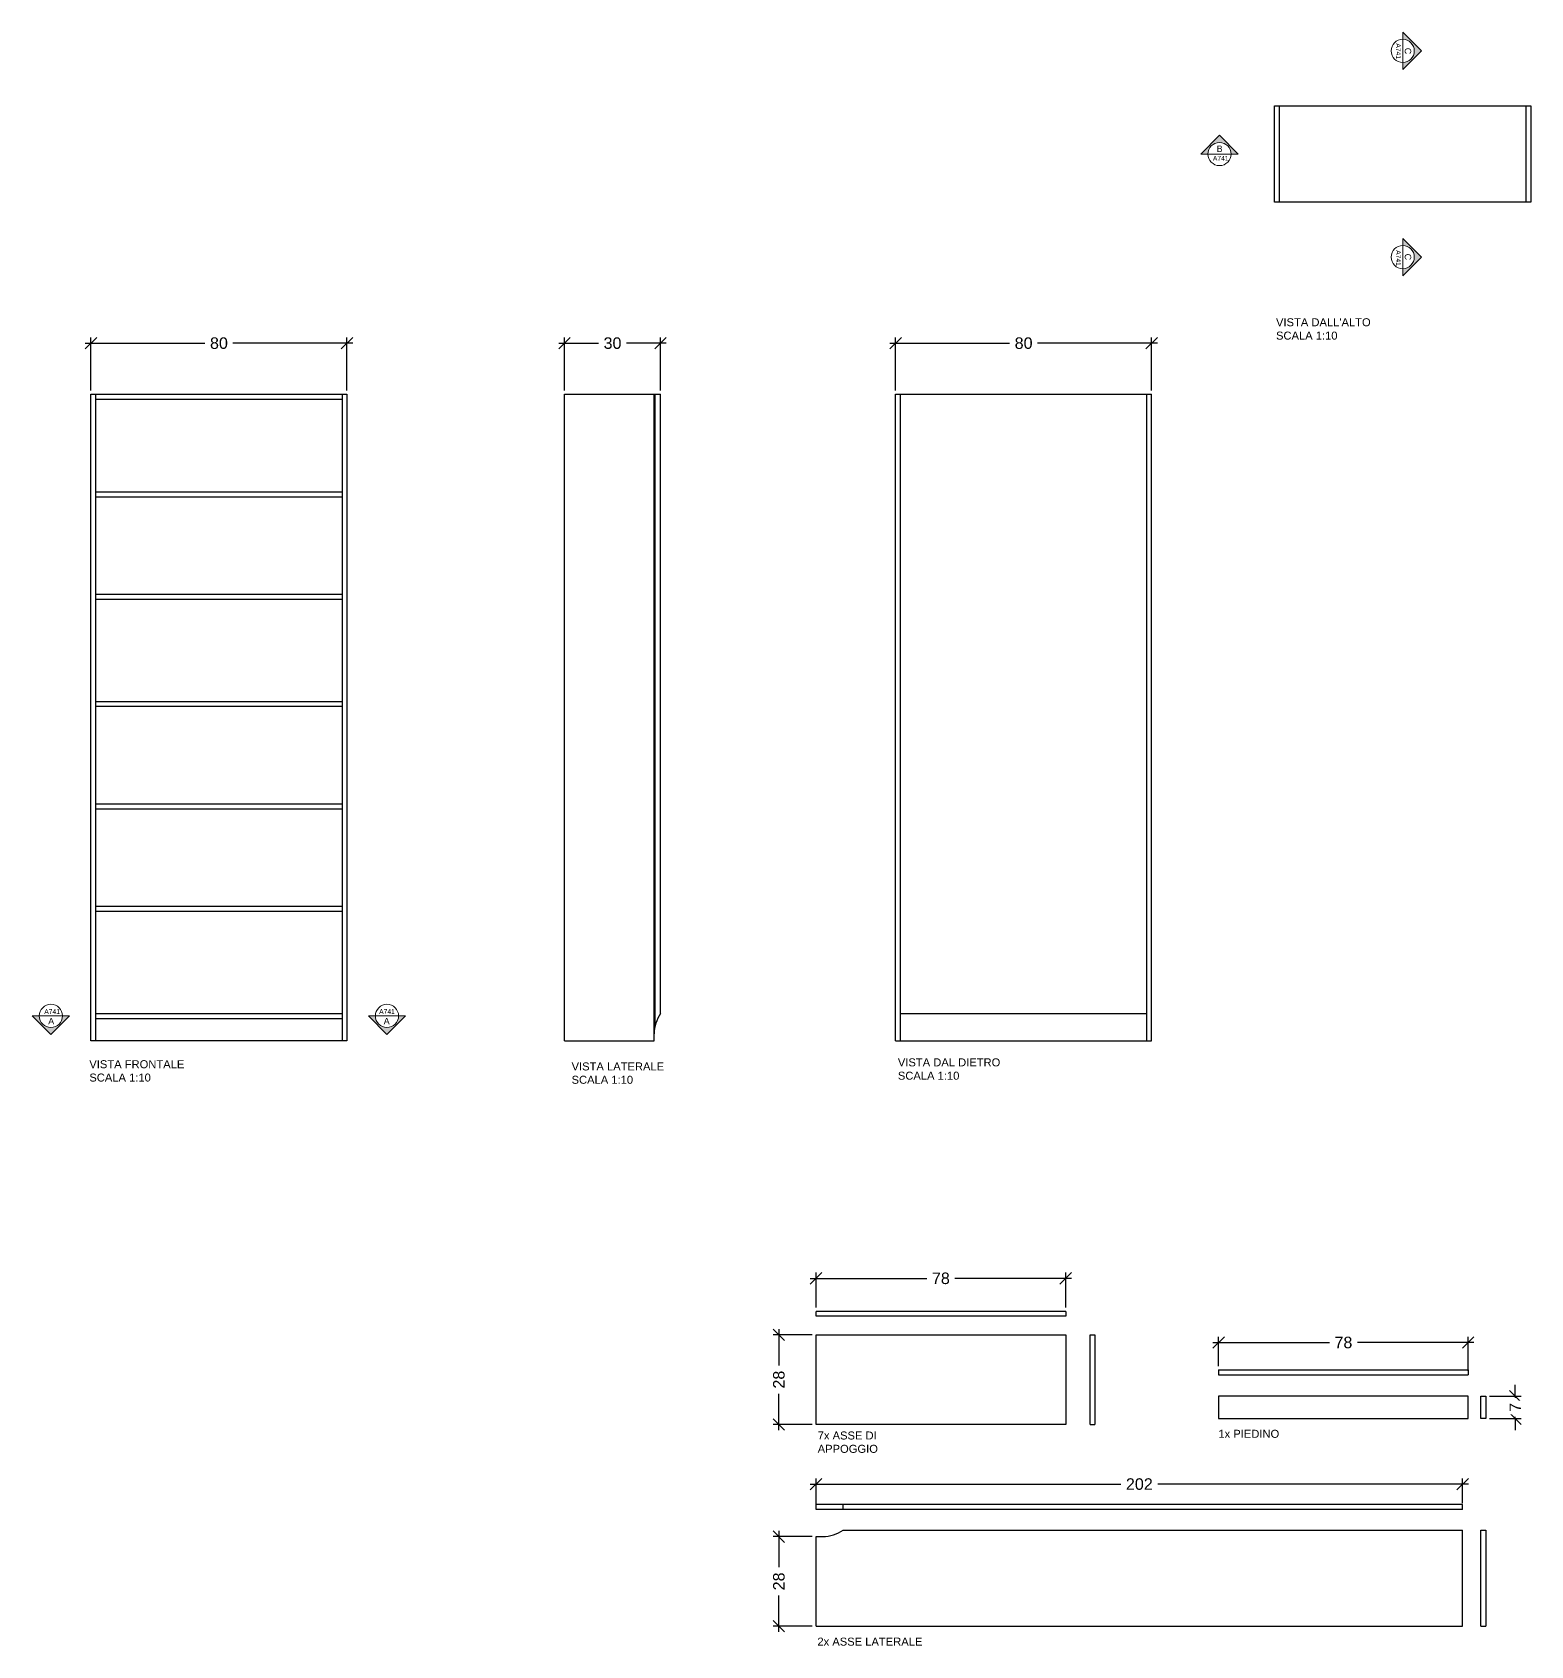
# Model space of a CAD drawing. Header units: millimetres. Extents: x 317 to 1254, y -31 to 529.
# Drawn here: x 317 to 785, y 25 to 529 of the extents above; entities that cross this region are included whole.
import ezdxf
from ezdxf.enums import TextEntityAlignment as Align

# ---------------------------------------------------------------- set-up
doc = ezdxf.new("R2010")
doc.units = ezdxf.units.MM
doc.linetypes.add('ACAD_ISO04W100', pattern=[30, 24, -3, 0, -3])
doc.layers.add('A-ANNO-SYMB', color=202, linetype='Continuous', lineweight=18)
doc.layers.add('ALTRE LINEE', color=70, linetype='Continuous')
doc.layers.add('SIMBOLI', color=201, linetype='ACAD_ISO04W100')
doc.styles.add('ARIAL', font='arial.ttf')
doc.styles.get("Standard").update_dxf_attribs({"font": 'arial.ttf'})
doc.dimstyles.new('TICK_36', dxfattribs={"dimtxt": 3.6, "dimasz": 3.6, "dimexe": 1.8, "dimexo": 1.2, "dimgap": 1.8, "dimtad": 0, "dimdec": 0, "dimzin": 0, "dimdsep": 46, "dimtxsty": 'ARIAL', "dimblk": 'OBLIQUE', "dimcen": 1.8, "dimdle": 1.8, "dimclrd": 3, "dimclre": 3, "dimclrt": 256, "dimadec": 0, "dimazin": 0, "dimtfac": 1, "dimtdec": 0, "dimtmove": 1, "dimatfit": 3, "dimldrblk": 'OPEN90', "dimfxl": 1, "dimtfill": 1, "dimtolj": 1, "dimtzin": 0, "dimarcsym": 0})

# ---------------------------------------------------------------- blocks, each defined once
blk = doc.blocks.new('_Oblique')
at = {"color": 0, "linetype": 'ByBlock', "lineweight": -2}
blk.add_line((-0.5, -0.5), (0.5, 0.5), dxfattribs=at)
blk = doc.blocks.new('*D8')
at = {"layer": 'ALTRE LINEE', "color": 3, "lineweight": -2, "transparency": 16777216}
for p, q in [((335.31, 417.45), (335.31, 434.01)), ((415.31, 417.45), (415.31, 434.01)), ((333.51, 432.21), (370.93, 432.21)), ((417.11, 432.21), (379.68, 432.21))]:
    blk.add_line(p, q, dxfattribs=at)
at = {"layer": 'Defpoints', "color": 0, "transparency": 16777216}
for p in [(415.31, 432.21), (335.31, 416.25), (415.31, 416.25)]:
    blk.add_point(p, dxfattribs=at)
at = {"layer": 'ALTRE LINEE', "color": 3, "lineweight": -2, "transparency": 16777216, "xscale": 3.6, "yscale": 3.6, "zscale": 3.6, "rotation": 180}
blk.add_blockref('_Oblique', (335.31, 432.21), dxfattribs=at)
at = {"layer": 'ALTRE LINEE', "color": 3, "lineweight": -2, "transparency": 16777216, "xscale": 3.6, "yscale": 3.6, "zscale": 3.6}
blk.add_blockref('_Oblique', (415.31, 432.21), dxfattribs=at)
at = {"layer": 'ALTRE LINEE', "transparency": 16777216, "insert": (375.31, 432.21), "char_height": 3.6, "attachment_point": 5, "style": 'ARIAL', "bg_fill": 3, "box_fill_scale": 1.1, "bg_fill_color": 256, "bg_fill_true_color": 13158600, "bg_fill_transparency": 0}
blk.add_mtext('\\A1;80', dxfattribs=at)
blk = doc.blocks.new('_Open90')
at = {"color": 0, "linetype": 'ByBlock', "lineweight": -2}
for p, q in [((0, 0), (-1, 0)), ((-0.5, 0.5), (0, 0)), ((0, 0), (-0.5, -0.5))]:
    blk.add_line(p, q, dxfattribs=at)
blk = doc.blocks.new('*D9')
at = {"layer": 'ALTRE LINEE', "color": 3, "lineweight": -2, "transparency": 16777216}
for p, q in [((483.27, 417.45), (483.27, 434.01)), ((513.27, 417.45), (513.27, 434.01)), ((481.47, 432.21), (493.9, 432.21)), ((515.07, 432.21), (502.64, 432.21))]:
    blk.add_line(p, q, dxfattribs=at)
at = {"layer": 'Defpoints', "color": 0, "transparency": 16777216}
for p in [(513.27, 432.21), (483.27, 416.25), (513.27, 416.25)]:
    blk.add_point(p, dxfattribs=at)
at = {"layer": 'ALTRE LINEE', "color": 3, "lineweight": -2, "transparency": 16777216, "xscale": 3.6, "yscale": 3.6, "zscale": 3.6, "rotation": 180}
blk.add_blockref('_Oblique', (483.27, 432.21), dxfattribs=at)
at = {"layer": 'ALTRE LINEE', "color": 3, "lineweight": -2, "transparency": 16777216, "xscale": 3.6, "yscale": 3.6, "zscale": 3.6}
blk.add_blockref('_Oblique', (513.27, 432.21), dxfattribs=at)
at = {"layer": 'ALTRE LINEE', "transparency": 16777216, "insert": (498.27, 432.21), "char_height": 3.6, "attachment_point": 5, "style": 'ARIAL', "bg_fill": 3, "box_fill_scale": 1.1, "bg_fill_color": 256, "bg_fill_true_color": 13158600, "bg_fill_transparency": 0}
blk.add_mtext('\\A1;30', dxfattribs=at)
blk = doc.blocks.new('*D10')
at = {"layer": 'ALTRE LINEE', "color": 3, "lineweight": -2, "transparency": 16777216}
for p, q in [((586.71, 417.45), (586.71, 434.01)), ((666.71, 417.45), (666.71, 434.01)), ((584.91, 432.21), (622.33, 432.21)), ((668.51, 432.21), (631.08, 432.21))]:
    blk.add_line(p, q, dxfattribs=at)
at = {"layer": 'Defpoints', "color": 0, "transparency": 16777216}
for p in [(666.71, 432.21), (586.71, 416.25), (666.71, 416.25)]:
    blk.add_point(p, dxfattribs=at)
at = {"layer": 'ALTRE LINEE', "color": 3, "lineweight": -2, "transparency": 16777216, "xscale": 3.6, "yscale": 3.6, "zscale": 3.6, "rotation": 180}
blk.add_blockref('_Oblique', (586.71, 432.21), dxfattribs=at)
at = {"layer": 'ALTRE LINEE', "color": 3, "lineweight": -2, "transparency": 16777216, "xscale": 3.6, "yscale": 3.6, "zscale": 3.6}
blk.add_blockref('_Oblique', (666.71, 432.21), dxfattribs=at)
at = {"layer": 'ALTRE LINEE', "transparency": 16777216, "insert": (626.71, 432.21), "char_height": 3.6, "attachment_point": 5, "style": 'ARIAL', "bg_fill": 3, "box_fill_scale": 1.1, "bg_fill_color": 256, "bg_fill_true_color": 13158600, "bg_fill_transparency": 0}
blk.add_mtext('\\A1;80', dxfattribs=at)
blk = doc.blocks.new('*D11')
at = {"layer": 'ALTRE LINEE', "color": 3, "lineweight": -2, "transparency": 16777216}
for p, q in [((561.86, 130.85), (561.86, 141.79)), ((639.86, 130.85), (639.86, 141.79)), ((560.06, 139.99), (596.5, 139.99)), ((641.66, 139.99), (605.23, 139.99))]:
    blk.add_line(p, q, dxfattribs=at)
at = {"layer": 'Defpoints', "color": 0, "transparency": 16777216}
for p in [(639.86, 139.99), (561.86, 129.65), (639.86, 129.65)]:
    blk.add_point(p, dxfattribs=at)
at = {"layer": 'ALTRE LINEE', "color": 3, "lineweight": -2, "transparency": 16777216, "xscale": 3.6, "yscale": 3.6, "zscale": 3.6, "rotation": 180}
blk.add_blockref('_Oblique', (561.86, 139.99), dxfattribs=at)
at = {"layer": 'ALTRE LINEE', "color": 3, "lineweight": -2, "transparency": 16777216, "xscale": 3.6, "yscale": 3.6, "zscale": 3.6}
blk.add_blockref('_Oblique', (639.86, 139.99), dxfattribs=at)
at = {"layer": 'ALTRE LINEE', "transparency": 16777216, "insert": (600.86, 139.99), "char_height": 3.6, "attachment_point": 5, "style": 'ARIAL', "bg_fill": 3, "box_fill_scale": 1.1, "bg_fill_color": 256, "bg_fill_true_color": 13158600, "bg_fill_transparency": 0}
blk.add_mtext('\\A1;78', dxfattribs=at)
blk = doc.blocks.new('*D12')
at = {"layer": 'ALTRE LINEE', "color": 3, "lineweight": -2, "transparency": 16777216}
for p, q in [((560.66, 122.35), (548.45, 122.35)), ((550.25, 124.15), (550.25, 112.76)), ((550.25, 92.55), (550.25, 103.94)), ((560.66, 94.35), (548.45, 94.35))]:
    blk.add_line(p, q, dxfattribs=at)
at = {"layer": 'Defpoints', "color": 0, "transparency": 16777216}
for p in [(561.86, 122.35), (550.25, 94.35), (561.86, 94.35)]:
    blk.add_point(p, dxfattribs=at)
at = {"layer": 'ALTRE LINEE', "color": 3, "lineweight": -2, "transparency": 16777216, "xscale": 3.6, "yscale": 3.6, "zscale": 3.6}
for p, rotation in [((550.25, 122.35), 90), ((550.25, 94.35), 270)]:
    blk.add_blockref('_Oblique', p, dxfattribs=dict(at, rotation=rotation))
at = {"layer": 'ALTRE LINEE', "transparency": 16777216, "insert": (550.25, 108.35), "char_height": 3.6, "attachment_point": 5, "rotation": 90, "style": 'ARIAL', "bg_fill": 3, "box_fill_scale": 1.1, "bg_fill_color": 256, "bg_fill_true_color": 13158600, "bg_fill_transparency": 0}
blk.add_mtext('\\A1;28', dxfattribs=at)
blk = doc.blocks.new('*D13')
at = {"layer": 'ALTRE LINEE', "color": 3, "lineweight": -2, "transparency": 16777216}
for p, q in [((550.25, 61.11), (550.25, 49.73)), ((560.66, 59.31), (548.45, 59.31)), ((550.25, 29.51), (550.25, 40.9)), ((560.66, 31.31), (548.45, 31.31))]:
    blk.add_line(p, q, dxfattribs=at)
at = {"layer": 'Defpoints', "color": 0, "transparency": 16777216}
for p in [(561.86, 59.31), (550.25, 31.31), (561.86, 31.31)]:
    blk.add_point(p, dxfattribs=at)
at = {"layer": 'ALTRE LINEE', "color": 3, "lineweight": -2, "transparency": 16777216, "xscale": 3.6, "yscale": 3.6, "zscale": 3.6}
for p, rotation in [((550.25, 59.31), 90), ((550.25, 31.31), 270)]:
    blk.add_blockref('_Oblique', p, dxfattribs=dict(at, rotation=rotation))
at = {"layer": 'ALTRE LINEE', "transparency": 16777216, "insert": (550.25, 45.31), "char_height": 3.6, "attachment_point": 5, "rotation": 90, "style": 'ARIAL', "bg_fill": 3, "box_fill_scale": 1.1, "bg_fill_color": 256, "bg_fill_true_color": 13158600, "bg_fill_transparency": 0}
blk.add_mtext('\\A1;28', dxfattribs=at)
blk = doc.blocks.new('*D14')
at = {"layer": 'ALTRE LINEE', "color": 3, "lineweight": -2, "transparency": 16777216}
for p, q in [((560.06, 75.7), (657.07, 75.7)), ((561.86, 69.01), (561.86, 77.5)), ((765.66, 75.7), (668.65, 75.7)), ((763.86, 69.76), (763.86, 77.5))]:
    blk.add_line(p, q, dxfattribs=at)
at = {"layer": 'Defpoints', "color": 0, "transparency": 16777216}
for p in [(763.86, 75.7), (561.86, 67.81), (763.86, 68.56)]:
    blk.add_point(p, dxfattribs=at)
at = {"layer": 'ALTRE LINEE', "color": 3, "lineweight": -2, "transparency": 16777216, "xscale": 3.6, "yscale": 3.6, "zscale": 3.6, "rotation": 180}
blk.add_blockref('_Oblique', (561.86, 75.7), dxfattribs=at)
at = {"layer": 'ALTRE LINEE', "color": 3, "lineweight": -2, "transparency": 16777216, "xscale": 3.6, "yscale": 3.6, "zscale": 3.6}
blk.add_blockref('_Oblique', (763.86, 75.7), dxfattribs=at)
at = {"layer": 'ALTRE LINEE', "transparency": 16777216, "insert": (662.86, 75.7), "char_height": 3.6, "attachment_point": 5, "style": 'ARIAL', "bg_fill": 3, "box_fill_scale": 1.1, "bg_fill_color": 256, "bg_fill_true_color": 13158600, "bg_fill_transparency": 0}
blk.add_mtext('\\A1;202', dxfattribs=at)
blk = doc.blocks.new('*D15')
at = {"color": 3, "lineweight": -2, "transparency": 16777216}
for p, q in [((780.33, 103.16), (780.33, 106.76)), ((772.28, 103.16), (782.13, 103.16)), ((780.33, 103.16), (780.33, 102.63)), ((772.28, 96.16), (782.13, 96.16)), ((780.33, 96.16), (780.33, 96.7)), ((780.33, 96.16), (780.33, 92.56))]:
    blk.add_line(p, q, dxfattribs=at)
at = {"layer": 'Defpoints', "color": 0, "transparency": 16777216}
for p in [(771.08, 103.16), (771.08, 96.16)]:
    blk.add_point(p, dxfattribs=at)
at = {"color": 3, "lineweight": -2, "transparency": 16777216, "xscale": 3.6, "yscale": 3.6, "zscale": 3.6}
for p, rotation in [((780.33, 103.16), 270), ((780.33, 96.16), 90)]:
    blk.add_blockref('_Oblique', p, dxfattribs=dict(at, rotation=rotation))
at = {"transparency": 16777216, "insert": (780.33, 99.66), "char_height": 3.6, "attachment_point": 5, "rotation": 90, "style": 'ARIAL', "bg_fill": 3, "box_fill_scale": 1.1, "bg_fill_color": 256, "bg_fill_true_color": 13158600, "bg_fill_transparency": 0}
blk.add_mtext('\\A1;7', dxfattribs=at)
at = {"layer": 'Defpoints', "color": 0, "transparency": 16777216}
blk.add_point((780.33, 96.16), dxfattribs=at)
blk = doc.blocks.new('*D16')
at = {"layer": 'ALTRE LINEE', "color": 3, "lineweight": -2, "transparency": 16777216}
for p, q in [((687.62, 112.59), (687.62, 121.75)), ((765.62, 111.09), (765.62, 121.75)), ((685.82, 119.95), (722.25, 119.95)), ((767.42, 119.95), (730.99, 119.95))]:
    blk.add_line(p, q, dxfattribs=at)
at = {"layer": 'Defpoints', "color": 0, "transparency": 16777216}
for p in [(765.62, 119.95), (687.62, 111.39), (765.62, 109.89)]:
    blk.add_point(p, dxfattribs=at)
at = {"layer": 'ALTRE LINEE', "color": 3, "lineweight": -2, "transparency": 16777216, "xscale": 3.6, "yscale": 3.6, "zscale": 3.6, "rotation": 180}
blk.add_blockref('_Oblique', (687.62, 119.95), dxfattribs=at)
at = {"layer": 'ALTRE LINEE', "color": 3, "lineweight": -2, "transparency": 16777216, "xscale": 3.6, "yscale": 3.6, "zscale": 3.6}
blk.add_blockref('_Oblique', (765.62, 119.95), dxfattribs=at)
at = {"layer": 'ALTRE LINEE', "transparency": 16777216, "insert": (726.62, 119.95), "char_height": 3.6, "attachment_point": 5, "style": 'ARIAL', "bg_fill": 3, "box_fill_scale": 1.1, "bg_fill_color": 256, "bg_fill_true_color": 13158600, "bg_fill_transparency": 0}
blk.add_mtext('\\A1;78', dxfattribs=at)
blk = doc.blocks.new('SYMBOL')
at = {"layer": 'A-ANNO-SYMB', "linetype": 'Continuous', "lineweight": 20}
h = blk.add_hatch(color=256, dxfattribs=at)
h.dxf.hatch_style = 1
h.paths.add_polyline_path([(11.206, 4.948), (11.316, 4.948, -1), (11.678, 4.948), (11.788, 4.948), (11.497, 5.241)])
at = {"linetype": 'Continuous', "lineweight": 20}
blk.add_line((11.316, 4.948), (11.678, 4.948), dxfattribs=at)
at = {"layer": 'A-ANNO-SYMB', "linetype": 'Continuous', "lineweight": 20}
for p, q in [((11.206, 4.948), (11.497, 5.241)), ((11.788, 4.948), (11.497, 5.241)), ((11.316, 4.948), (11.206, 4.948)), ((11.678, 4.948), (11.788, 4.948))]:
    blk.add_line(p, q, dxfattribs=at)
blk.add_circle((11.497, 4.948), 0.181, dxfattribs=at)
for tag, p in [('TAVOLA', (11.497, 5.08)), ('SEZIONE', (11.497, 4.918))]:
    blk.add_attdef(tag, text='', height=0.1, dxfattribs=at).set_placement(p, align=Align.TOP_CENTER)

msp = doc.modelspace()

# ---------------------------------------------------------------- linework, layer by layer
at = {"layer": 'ALTRE LINEE'}
for p, q in [((705.14, 506.33), (785.14, 506.33)), ((705.14, 476.33), (705.14, 506.33)), ((706.64, 476.33), (706.64, 506.33)), ((783.64, 506.33), (783.64, 476.33)), ((785.14, 506.33), (785.14, 476.33)), ((785.14, 476.33), (705.14, 476.33)), ((335.31, 416.25), (415.31, 416.25)), ((335.31, 214.25), (335.31, 416.25)), ((336.81, 214.25), (336.81, 416.25)), ((336.81, 414.75), (413.81, 414.75)), ((413.81, 416.25), (413.81, 214.25)), ((415.31, 416.25), (415.31, 214.25)), ((483.27, 416.25), (513.27, 416.25)), ((483.27, 214.25), (483.27, 416.25)), ((511.27, 214.25), (511.27, 416.25)), ((511.57, 218.87), (511.57, 416.25)), ((513.27, 222.75), (513.27, 416.25)), ((586.71, 416.25), (666.71, 416.25)), ((586.71, 214.25), (586.71, 416.25)), ((588.21, 214.25), (588.21, 416.25)), ((665.21, 214.25), (665.21, 416.25)), ((666.71, 214.25), (666.71, 416.25)), ((336.81, 385.75), (413.81, 385.75)), ((336.81, 384.25), (413.81, 384.25)), ((336.81, 353.75), (413.81, 353.75)), ((336.81, 352.25), (413.81, 352.25)), ((336.81, 320.25), (413.81, 320.25)), ((336.81, 318.75), (413.81, 318.75)), ((336.81, 288.25), (413.81, 288.25)), ((336.81, 286.75), (413.81, 286.75)), ((336.81, 256.25), (413.81, 256.25)), ((336.81, 254.75), (413.81, 254.75)), ((336.81, 222.75), (413.81, 222.75)), ((588.21, 222.75), (665.21, 222.75)), ((336.81, 221.25), (413.81, 221.25)), ((415.31, 214.25), (335.31, 214.25)), ((483.27, 214.25), (511.27, 214.25)), ((511.27, 214.25), (511.27, 216.37)), ((586.71, 214.25), (666.71, 214.25)), ((639.86, 129.65), (561.86, 129.65)), ((561.86, 128.15), (561.86, 129.65)), ((639.86, 128.15), (561.86, 128.15)), ((639.86, 129.65), (639.86, 128.15)), ((561.86, 122.35), (639.86, 122.35)), ((561.86, 94.35), (561.86, 122.35)), ((639.86, 122.35), (639.86, 94.35)), ((647.46, 94.35), (647.46, 122.35)), ((647.46, 122.35), (648.96, 122.35)), ((648.96, 122.35), (648.96, 94.35)), ((687.62, 111.39), (765.62, 111.39)), ((687.62, 111.39), (687.62, 109.89)), ((765.62, 111.39), (765.62, 109.89)), ((687.62, 109.89), (765.62, 109.89)), ((687.62, 103.16), (687.62, 96.16)), ((765.62, 103.16), (687.62, 103.16)), ((765.62, 96.16), (765.62, 103.16)), ((769.58, 96.16), (769.58, 103.16)), ((769.58, 103.16), (771.08, 103.16)), ((771.08, 103.16), (771.08, 96.16)), ((687.62, 96.16), (765.62, 96.16)), ((771.08, 96.16), (769.58, 96.16)), ((639.86, 94.35), (561.86, 94.35)), ((647.46, 94.35), (648.96, 94.35)), ((763.86, 69.31), (561.86, 69.31)), ((561.86, 67.81), (561.86, 69.31)), ((763.86, 67.81), (561.86, 67.81)), ((570.36, 67.81), (570.36, 69.31)), ((763.86, 67.81), (763.86, 69.31)), ((570.36, 61.31), (763.86, 61.31)), ((763.86, 31.31), (763.86, 61.31)), ((769.58, 31.31), (769.58, 61.31)), ((769.58, 61.31), (771.08, 61.31)), ((771.08, 61.31), (771.08, 31.31)), ((561.86, 31.31), (561.86, 59.31)), ((561.86, 59.31), (563.98, 59.31)), ((561.86, 31.31), (763.86, 31.31)), ((769.58, 31.31), (771.08, 31.31))]:
    msp.add_line(p, q, dxfattribs=at)
for centre, start, end in [((522.84, 216.25), 145.7964, 179.4301), ((563.86, 70.88), 270.5699, 304.2036)]:
    msp.add_arc(centre, 11.57, start, end, dxfattribs=at)

# ---------------------------------------------------------------- block references
at = {"layer": 'SIMBOLI', "linetype": 'Continuous', "lineweight": 20}
ref = msp.add_blockref('SYMBOL', (646.19, 293.61), dxfattribs=dict(at, xscale=-20, yscale=20, zscale=20, rotation=270))
ref.add_attrib('SEZIONE', 'C', dxfattribs={"layer": '0', "linetype": 'Continuous', "lineweight": 20, "height": 2, "rotation": 270, "style": 'ARIAL'}).set_placement((747.79, 523.51), align=Align.TOP_CENTER)
ref.add_attrib('TAVOLA', 'A741', dxfattribs={"layer": '0', "linetype": 'Continuous', "lineweight": 20, "height": 1.5, "rotation": 270, "style": 'ARIAL'}).set_placement((744.56, 523.45), align=Align.TOP_CENTER)
ref = msp.add_blockref('SYMBOL', (917.85, 392.36), dxfattribs=dict(at, xscale=-20, yscale=20, zscale=20))
ref.add_attrib('SEZIONE', 'B', dxfattribs={"layer": '0', "linetype": 'Continuous', "lineweight": 20, "height": 2, "style": 'ARIAL'}).set_placement((687.95, 493.96), align=Align.TOP_CENTER)
ref.add_attrib('TAVOLA', 'A741', dxfattribs={"layer": '0', "linetype": 'Continuous', "lineweight": 20, "height": 1.5, "style": 'ARIAL'}).set_placement((688.29, 490.73), align=Align.TOP_CENTER)
ref = msp.add_blockref('SYMBOL', (646.19, 689.05), dxfattribs=dict(at, xscale=20, yscale=20, zscale=20, rotation=270))
ref.add_attrib('SEZIONE', 'C', dxfattribs={"layer": '0', "linetype": 'Continuous', "lineweight": 20, "height": 2, "rotation": 270, "style": 'ARIAL'}).set_placement((747.79, 459.18), align=Align.TOP_CENTER)
ref.add_attrib('TAVOLA', 'A741', dxfattribs={"layer": '0', "linetype": 'Continuous', "lineweight": 20, "height": 1.5, "rotation": 270, "style": 'ARIAL'}).set_placement((744.56, 458.83), align=Align.TOP_CENTER)
ref = msp.add_blockref('SYMBOL', (552.74, 320.97), dxfattribs=dict(at, xscale=20, yscale=20, zscale=20, rotation=180))
ref.add_attrib('SEZIONE', 'A', dxfattribs={"layer": '0', "linetype": 'Continuous', "lineweight": 20, "height": 2, "style": 'ARIAL'}).set_placement((322.9, 221.37), align=Align.TOP_CENTER)
ref.add_attrib('TAVOLA', 'A741', dxfattribs={"layer": '0', "linetype": 'Continuous', "lineweight": 20, "height": 1.5, "style": 'ARIAL'}).set_placement((323.19, 224.12), align=Align.TOP_CENTER)
ref = msp.add_blockref('SYMBOL', (197.87, 320.97), dxfattribs=dict(at, xscale=-20, yscale=20, zscale=20, rotation=180))
ref.add_attrib('SEZIONE', 'A', dxfattribs={"layer": '0', "linetype": 'Continuous', "lineweight": 20, "height": 2, "style": 'ARIAL'}).set_placement((427.71, 221.37), align=Align.TOP_CENTER)
ref.add_attrib('TAVOLA', 'A741', dxfattribs={"layer": '0', "linetype": 'Continuous', "lineweight": 20, "height": 1.5, "style": 'ARIAL'}).set_placement((427.81, 224.12), align=Align.TOP_CENTER)

# ---------------------------------------------------------------- texts
at = {"char_height": 2.5, "attachment_point": 1}
for s, width, heights, insert in [("VISTA DALL'ALTO\\PSCALA 1:10", 41.2234, [0], (705.56, 440)), ('VISTA FRONTALE\\PSCALA 1:10', 41.2234, [0], (334.81, 208.16)), ('VISTA LATERALE\\PSCALA 1:10', 41.2234, [0], (485.48, 207.47)), ('VISTA DAL DIETRO\\PSCALA 1:10', 41.2234, [0], (587.42, 208.74)), ('7x ASSE DI APPOGGIO ', 31.7227, [7.57], (562.37, 92.15)), ('1x PIEDINO ', 33.5765, [7.57], (687.56, 92.68)), ('2x ASSE LATERALE ', 31.7227, [7.57], (562.28, 27.74))]:
    msp.add_mtext_dynamic_manual_height_columns(s, width=width, gutter_width=12.5, heights=heights, dxfattribs=dict(at, insert=insert))

# ---------------------------------------------------------------- next in the draw order: dimensions: what is measured, and where the dimension line sits
dim = msp.add_linear_dim(base=(780.33, 96.16), p1=(771.08, 103.16), p2=(771.08, 96.16), angle=90, dimstyle='TICK_36')
dim.commit()
dim.dimension.update_dxf_attribs({"geometry": '*D15', "text_midpoint": (780.33, 99.66)})
at = {"layer": 'ALTRE LINEE'}
for base, p1, p2, picture, middle in [((415.31, 432.21), (335.31, 416.25), (415.31, 416.25), '*D8', (375.31, 432.21)), ((513.27, 432.21), (483.27, 416.25), (513.27, 416.25), '*D9', (498.27, 432.21)), ((666.71, 432.21), (586.71, 416.25), (666.71, 416.25), '*D10', (626.71, 432.21)), ((639.86, 139.99), (561.86, 129.65), (639.86, 129.65), '*D11', (600.86, 139.99)), ((765.62, 119.95), (687.62, 111.39), (765.62, 109.89), '*D16', (726.62, 119.95)), ((763.86, 75.7), (561.86, 67.81), (763.86, 68.56), '*D14', (662.86, 75.7))]:
    dim = msp.add_linear_dim(base=base, p1=p1, p2=p2, dimstyle='TICK_36', dxfattribs=at)
    dim.commit()
    dim.dimension.update_dxf_attribs({"geometry": picture, "text_midpoint": middle})
for base, p1, p2, picture, middle in [((550.25, 94.35), (561.86, 122.35), (561.86, 94.35), '*D12', (550.25, 108.35)), ((550.25, 31.31), (561.86, 59.31), (561.86, 31.31), '*D13', (550.25, 45.31))]:
    dim = msp.add_linear_dim(base=base, p1=p1, p2=p2, angle=90, dimstyle='TICK_36', dxfattribs=at)
    dim.commit()
    dim.dimension.update_dxf_attribs({"geometry": picture, "text_midpoint": middle})

doc.saveas('drawing.dxf')
